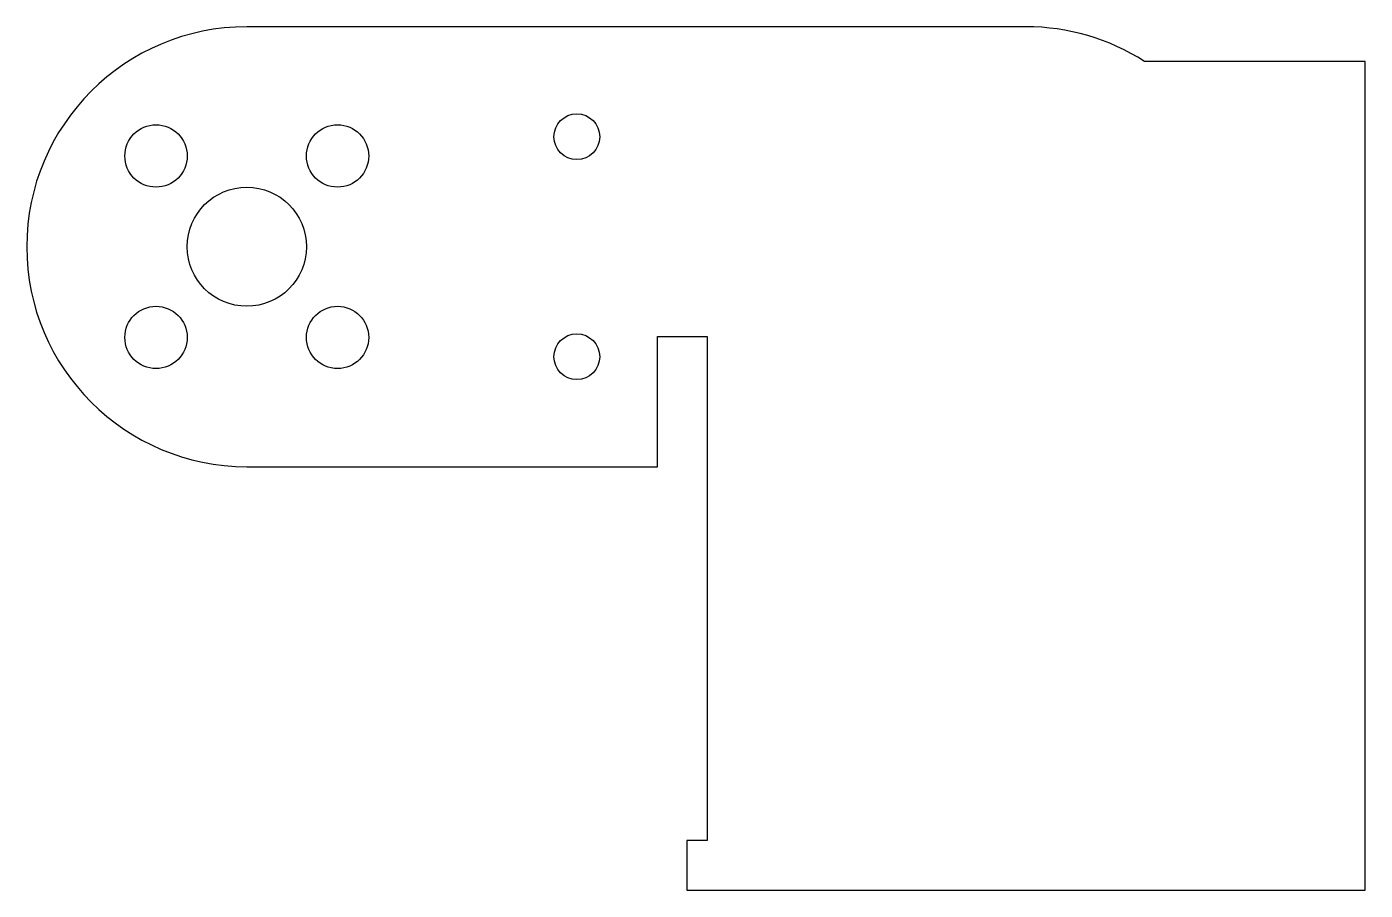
# Model space of a CAD drawing. Header units: millimetres. Extents: x 0 to 73, y 0 to 47.1.
import ezdxf

# ---------------------------------------------------------------- set-up
doc = ezdxf.new("R2010")
doc.units = ezdxf.units.MM
doc.layers.add('КОНТУР', color=7, linetype='Continuous')
doc.layers.add('ОТВЕРСТИЯ', color=3, linetype='Continuous')

msp = doc.modelspace()

# ---------------------------------------------------------------- linework, layer by layer
at = {"layer": 'КОНТУР'}
for p, q in [((54.5, 47.108), (12, 47.108)), ((73, 45.22), (60.961, 45.22)), ((73, 0), (73, 45.22)), ((34.4, 30.208), (37.1, 30.208)), ((34.4, 23.108), (34.4, 30.208)), ((37.1, 30.208), (37.1, 2.708)), ((12, 23.108), (34.4, 23.108)), ((36, 2.708), (36, 0)), ((37.1, 2.708), (36, 2.708)), ((36, 0), (73, 0))]:
    msp.add_line(p, q, dxfattribs=at)
for centre, start, end in [((12, 35.108), 90, 270), ((54.5, 35.108), 57.42279, 90)]:
    msp.add_arc(centre, 12, start, end, dxfattribs=at)
at = {"layer": 'ОТВЕРСТИЯ'}
for centre, radius in [((30, 41.108), 1.25), ((7.05, 40.058), 1.7), ((16.95, 40.058), 1.7), ((12, 35.108), 3.25), ((7.05, 30.158), 1.7), ((16.95, 30.158), 1.7), ((30, 29.108), 1.25)]:
    msp.add_circle(centre, radius, dxfattribs=at)

doc.saveas('drawing.dxf')
